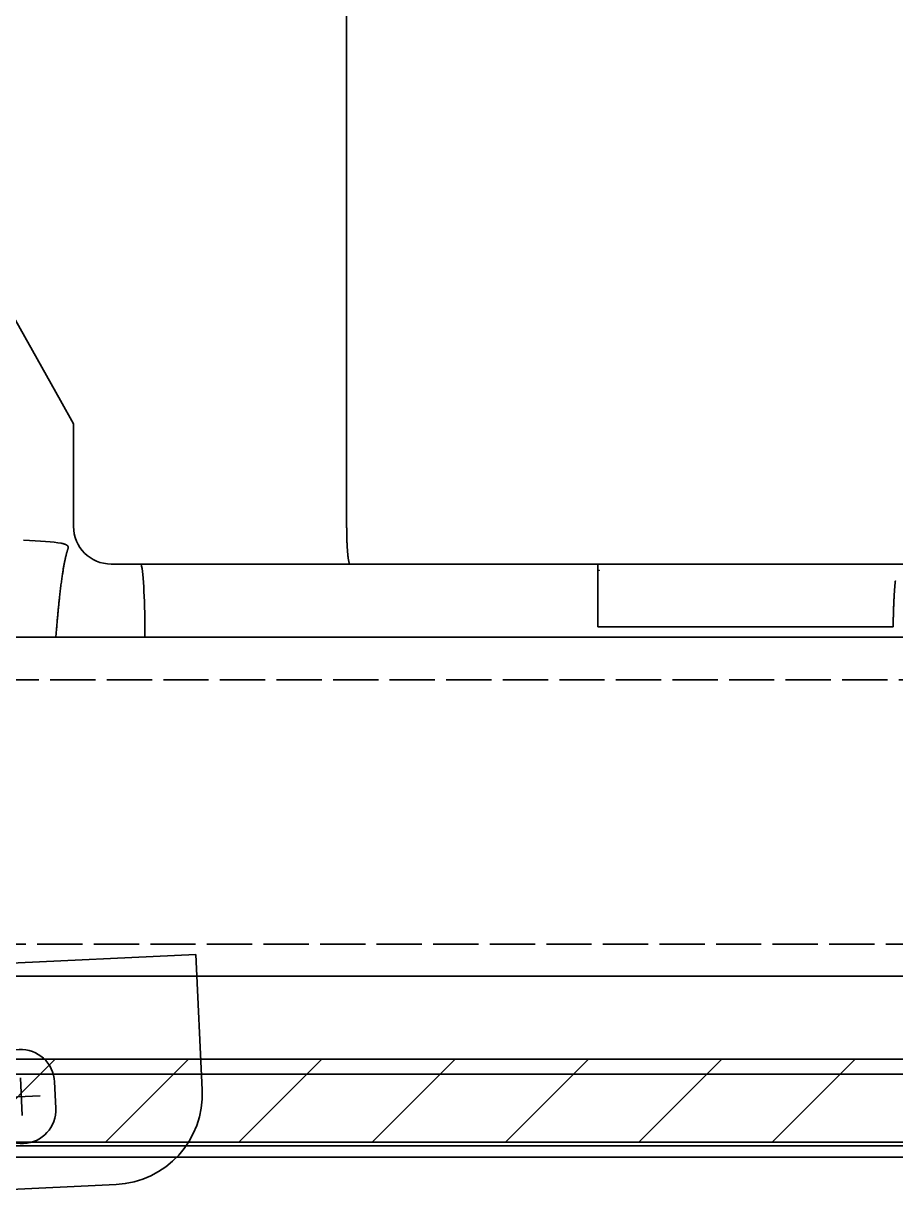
# Model space of a CAD drawing. Header units: millimetres. Extents: x 120 to 10915, y 515 to 8014.
# Drawn here: x 3227.2 to 3458.4, y 1725.5 to 2038.8 of the extents above; entities that cross this region are included whole.
import ezdxf

# ---------------------------------------------------------------- set-up
doc = ezdxf.new("R2010")
doc.units = ezdxf.units.MM
doc.linetypes.add('DASHED', pattern=[15, 12, -3])
doc.layers.get('0').update_dxf_attribs({"lineweight": 13})
doc.layers.add('205_Chassis_top_view', color=7, linetype='Continuous', lineweight=13)
doc.layers.add('215_BWA_brackets_top_view', color=7, linetype='Continuous', lineweight=13)

# ---------------------------------------------------------------- blocks, each defined once
blk = doc.blocks.new('3068684_1')
at = {"layer": '205_Chassis_top_view', "color": 3, "lineweight": 35}
for p, q in [((4055, -294), (2962.845784, -294)), ((4055, -384), (2962.845784, -384))]:
    blk.add_line(p, q, dxfattribs=at)
blk = doc.blocks.new('3254123_1')
at = {"layer": '205_Chassis_top_view', "color": 4, "linetype": 'DASHED', "lineweight": 35}
for p, q in [((4056.279663, -305.371765), (2964.125447, -305.371765)), ((4052.834147, -375.5), (2960.679931, -375.5))]:
    blk.add_line(p, q, dxfattribs=at)
blk = doc.blocks.new('2901024_2')
at = {"layer": '215_BWA_brackets_top_view', "color": 3, "lineweight": 35}
for p, q in [((3127.025722, -385.087458), (3272.862441, -378.184463)), ((3272.862441, -378.184463), (3274.56455, -414.144202)), ((3127.025722, -385.087458), (3128.727831, -421.047197)), ((3217.439173, -412.84368), (3217.770139, -419.835852)), ((3235.419043, -411.992626), (3235.750008, -418.984798)), ((3167.826057, -422.199891), (3167.495091, -415.20772)), ((3185.805926, -421.348837), (3185.474961, -414.356666)), ((3153.835729, -443.885617), (3251.72613, -439.2521))]:
    blk.add_line(p, q, dxfattribs=at)
at = {"layer": '215_BWA_brackets_top_view', "color": 2, "lineweight": 35}
for p, q in [((3176.414105, -413.28387), (3176.886913, -423.272687)), ((3226.358187, -410.919831), (3226.830995, -420.908647)), ((3221.600183, -416.150643), (3231.588999, -415.677835)), ((3171.656101, -418.514682), (3181.644917, -418.041874))]:
    blk.add_line(p, q, dxfattribs=at)
at = {"layer": '215_BWA_brackets_top_view', "color": 3, "lineweight": 35}
for centre, radius, start, end in [((3226.429108, -412.418153), 9, 2.71, 182.71), ((3176.485026, -414.782193), 9, 2.71, 182.71), ((3250.591391, -415.278941), 24, 272.71, 2.71), ((3226.760074, -419.410325), 9, 182.71, 2.71), ((3152.70099, -419.912458), 24, 182.71, 272.71), ((3176.815992, -421.774364), 9, 182.71, 2.71)]:
    blk.add_arc(centre, radius, start, end, dxfattribs=at)
at = {"layer": '215_BWA_brackets_top_view', "color": 1, "lineweight": 5}
for p in [(3226.594482, -415.914246), (3226.594482, -415.914246), (3176.650391, -418.27829), (3176.650391, -418.27829)]:
    blk.add_point(p, dxfattribs=at)
blk = doc.blocks.new('3069619_1')
at = {"layer": '205_Chassis_top_view', "color": 3, "lineweight": 35}
blk.add_line((3030.2, -432), (4270.2, -432), dxfattribs=at)
blk = doc.blocks.new('3069642_1')
at = {"layer": '205_Chassis_top_view', "color": 3, "lineweight": 35}
for p, q in [((2942, -429), (4358, -429)), ((2942, -432), (4358, -432))]:
    blk.add_line(p, q, dxfattribs=at)
blk = doc.blocks.new('BLOCK81')
at = {"layer": '205_Chassis_top_view', "color": 2, "lineweight": 18}
for p, q in [((3231.599854, -410), (3235.599854, -406)), ((3266.955322, -410), (3270.955322, -406)), ((3302.310547, -410), (3306.310547, -406)), ((3337.666016, -410), (3341.666016, -406)), ((3373.02124, -410), (3377.02124, -406)), ((3408.376709, -410), (3412.376709, -406)), ((3443.731934, -410), (3447.731934, -406))]:
    blk.add_line(p, q, dxfattribs=at)
blk = doc.blocks.new('BLOCK82')
at = {"layer": '205_Chassis_top_view', "color": 2, "lineweight": 18}
for p, q in [((3213.599854, -428), (3231.599854, -410)), ((3248.955322, -428), (3266.955322, -410)), ((3284.310547, -428), (3302.310547, -410)), ((3319.666016, -428), (3337.666016, -410)), ((3355.02124, -428), (3373.02124, -410)), ((3390.376709, -428), (3408.376709, -410)), ((3425.731934, -428), (3443.731934, -410))]:
    blk.add_line(p, q, dxfattribs=at)
blk = doc.blocks.new('3237001_1')
at = {"layer": '205_Chassis_top_view', "color": 3, "lineweight": 35}
for p, q in [((2940, -406), (4350, -406)), ((2940, -410), (4350, -410)), ((2940, -428), (4350, -428)), ((3370.867881, -428), (3383.792846, -428)), ((3383.792846, -428), (3390.770054, -428)), ((3390.770054, -428), (3395.688449, -428)), ((3395.688449, -428), (3398.776703, -428)), ((3398.776703, -428), (3399.80611, -428))]:
    blk.add_line(p, q, dxfattribs=at)
at = {"layer": '205_Chassis_top_view', "lineweight": 0}
for name in ['BLOCK81', 'BLOCK82']:
    blk.add_blockref(name, (0, 0), dxfattribs=at)
blk = doc.blocks.new('3135191_1')
at = {"layer": '205_Chassis_top_view', "color": 3, "lineweight": 35}
for p, q in [((3312.88, -264.64), (3312.88, -43.91)), ((3219.07, -199.33), (3236.98, -231.27)), ((3236.98, -231.27), (3240.44, -237.45)), ((3240.44, -264.64), (3240.44, -237.45)), ((3229.51, -269.04), (3229.47, -269.03)), ((3251.18, -274.64), (3250.44, -274.64)), ((3251.18, -274.64), (3313.77, -274.64)), ((3313.77, -274.64), (3652.55, -274.64)), ((3379.49, -291.26), (3379.49, -274.64)), ((3379.72, -276.18), (3379.77, -276.28)), ((3379.72, -276.18), (3379.77, -276.28)), ((3457.79, -291.26), (3379.49, -291.26)), ((3457.79, -291.26), (3379.49, -291.26)), ((3235.95, -291.92), (3235.79, -294))]:
    blk.add_line(p, q, dxfattribs=at)
for centre, radius, start, end in [((3250.44, -264.64), 10, 180, 270), ((3378.89, -276.75), 0.992, 17.4236, 27.8505), ((3378.89, -276.75), 0.992, 17.4236, 27.8505)]:
    blk.add_arc(centre, radius, start, end, dxfattribs=at)
for centre, major_axis, ratio, start_param, end_param in [((3219.05, -269.96), (20, 0.13), 0.08673, 0.442998, 1.149553), ((3258.02, -292.93), (0, 19), 0.071771, 4.656149, 6.008625)]:
    blk.add_ellipse(centre, major_axis=major_axis, ratio=ratio, start_param=start_param, end_param=end_param, dxfattribs=at)
blk.add_open_spline([(3313.77, -274.64), (3313.66, -274.64), (3313.55, -274.45), (3313.44, -274.05), (3313.18, -272.53), (3313, -270.08), (3312.92, -268.31), (3312.88, -266.48), (3312.88, -264.64)], degree=5, knots=[0, 0, 0, 0, 0, 0, 8.928768, 8.928768, 8.928768, 24.803377, 24.803377, 24.803377, 24.803377, 24.803377, 24.803377], dxfattribs=at)
for points in [[(3237.12, -269.1), (3237.99, -269.25), (3238.65, -269.47), (3239.04, -269.75), (3239.15, -270.1), (3239, -270.51)], [(3239, -270.51), (3238.29, -272.49), (3237.62, -275.8), (3237, -280.27), (3236.45, -285.69), (3235.95, -291.92)], [(3457.79, -291.26), (3457.83, -288.29), (3457.92, -285.44), (3458.04, -282.86), (3458.2, -280.71), (3458.38, -279.06)]]:
    blk.add_open_spline(points, degree=5, dxfattribs=at)

msp = doc.modelspace()

# ---------------------------------------------------------------- block references
at = {"color": 7, "lineweight": 35}
for name in ['3068684_1', '3254123_1', '3135191_1', '3069642_1', '2901024_2', '3237001_1', '3069619_1']:
    msp.add_blockref(name, (0, 2170), dxfattribs=at)

doc.saveas('drawing.dxf')
